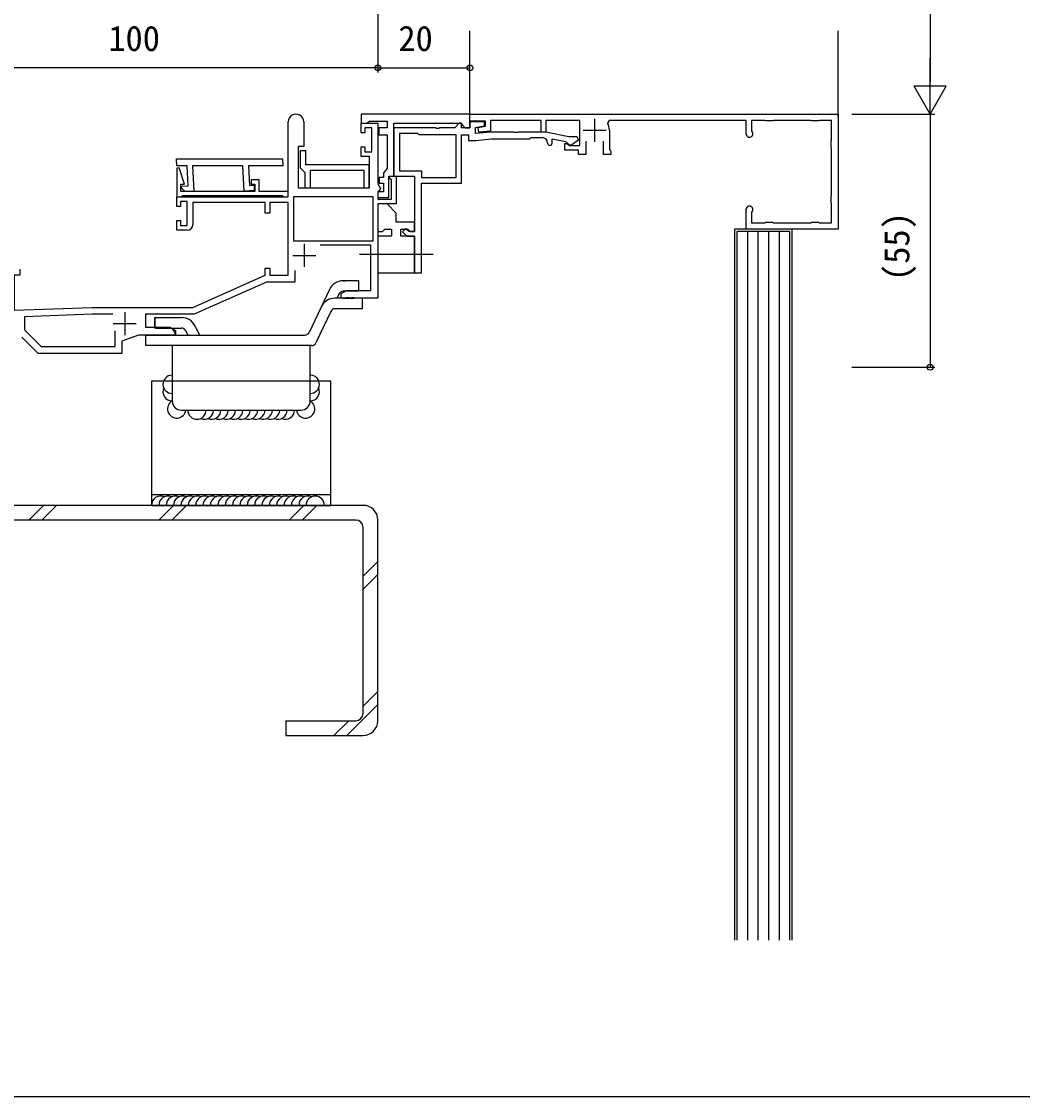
# Model space of a CAD drawing. Units: millimetres, scale not verified. Extents: x -438 to 438, y -233 to 230.
# Drawn here: x -277.3 to -59.8, y -232.9 to 0.7 of the extents above; entities that cross this region are included whole.
import ezdxf
from ezdxf.enums import TextEntityAlignment as Align

# ---------------------------------------------------------------- set-up
doc = ezdxf.new("R2010")
doc.units = ezdxf.units.MM
doc.header["$LTSCALE"] = 2
for name, color, linetype in [('0-3_YKK_11E', 7, 'Continuous'), ('0-4_YKK_12', 2, 'Continuous'), ('0-5_YKK_13', 4, 'Continuous'), ('0-6_YKK_D', 6, 'Continuous'), ('0-7_YKK_ZWAK', 7, 'Continuous'), ('0-8_YSS_K', 3, 'Continuous')]:
    doc.layers.add(name, color=color, linetype=linetype)
doc.styles.add('ＭＳ ゴシック', font='')
doc.styles.get('ＭＳ ゴシック').set_extended_font_data('MS Gothic')

msp = doc.modelspace()

# ---------------------------------------------------------------- linework, layer by layer
at = {"layer": '0-3_YKK_11E'}
for p, q in [((-152.8, -20.413), (-152.8, -25.413)), ((-155.3, -22.913), (-150.3, -22.913)), ((-215.9, -47.613), (-215.9, -52.613)), ((-218.4, -50.113), (-213.4, -50.113)), ((-191.9, -53.913), (-190.4, -53.913)), ((-254.9, -62.413), (-254.9, -67.413)), ((-257.4, -64.913), (-252.4, -64.913))]:
    msp.add_line(p, q, dxfattribs=at)
for points in [[(-179.9, -19.413), (-203.5, -19.413), (-203.5, -21.413), (-202.296, -21.413), (-202, -21.163), (-201.704, -20.913), (-197.9, -20.913), (-197.9, -22.413), (-199.7, -22.413), (-199.7, -23.913), (-197.9, -23.913), (-197.9, -31.231), (-198.3, -31.721), (-198.7, -32.211), (-198.7, -33.213), (-199.6, -33.213), (-199.6, -34.413), (-198.7, -34.413), (-198.7, -36.313), (-199.9, -36.313), (-199.9, -37.513), (-197.5, -37.513), (-197.5, -32.913), (-196.4, -32.913), (-196.4, -21.413), (-181.9, -21.413), (-181.4, -21.913), (-180.9, -22.413), (-179.9, -22.413)], [(-182.9, -33.213), (-182.9, -23.913), (-190.9, -23.913), (-191.2, -23.613), (-195.2, -23.613), (-195.2, -31.713), (-190.4, -31.713), (-190.4, -33.213)], [(-201.75, -30.413), (-215.55, -30.413), (-215.55, -27.413), (-216.75, -27.413), (-216.75, -31.113), (-216.25, -31.613), (-215.75, -32.113), (-215.75, -35.413), (-214.55, -35.413), (-214.55, -31.613), (-202.95, -31.613), (-202.95, -35.413), (-201.75, -35.413)], [(-243.626, -29.113), (-220.594, -29.113), (-220.516, -30.613), (-228.026, -30.613), (-227.802, -34.898), (-226.803, -34.846), (-226.74, -36.044), (-228.937, -36.159), (-229.228, -30.613), (-240.143, -30.613), (-239.854, -36.131), (-241.775, -36.231), (-242.629, -35.463), (-242.489, -35.067), (-241.115, -34.995), (-241.344, -30.613), (-243.547, -30.613)], [(-242.3, -37.113), (-220.7, -37.113), (-220.4, -37.413), (-219.4, -37.413), (-219.4, -36.213), (-225.7, -36.213), (-225.7, -33.713), (-227.4, -33.713), (-227.4, -34.613), (-226.6, -34.613), (-226.6, -36.213), (-242.7, -36.213), (-242.7, -34.613), (-241.879, -34.613), (-243.099, -31.075), (-243.6, -31.159), (-243.6, -37.413), (-242.6, -37.413)], [(-218.2, -46.913), (-200.9, -46.913), (-200.9, -37.413), (-218.2, -37.413)]]:
    msp.add_lwpolyline(points, close=True, dxfattribs=at)
for points in [[(-162, -25.713), (-162, -24.817), (-159.143, -25.388), (-158.403, -26.018), (-157.95, -26.159), (-156.332, -25.026), (-156.557, -24.313), (-158.4, -24.313), (-163.4, -23.313), (-169.441, -23.313), (-169.625, -23.433), (-170.175, -23.433), (-170.358, -23.313), (-175.271, -23.313), (-178.7, -23.613), (-178.7, -22.313), (-176.7, -21.961), (-176.7, -21.113), (-179.153, -21.113), (-179.376, -21.013), (-179.9, -21.213), (-179.9, -22.413), (-181.7, -22.413), (-181.7, -21.413), (-182.2, -21.413), (-183.2, -22.413), (-186.441, -22.413), (-186.625, -22.533), (-187.175, -22.533), (-187.358, -22.413), (-196.4, -22.413), (-196.4, -32.913), (-191.9, -32.913), (-191.9, -44.913), (-193.2, -44.913), (-193.817, -44.296), (-194.524, -45.003), (-193.614, -45.913), (-191.9, -45.913), (-191.9, -53.913)], [(-154.7, -25.311), (-154.7, -28.213), (-156.3, -28.213), (-156.3, -27.213), (-159.3, -27.213), (-159.3, -25.813), (-158.8, -25.813), (-158.517, -26.013), (-158.234, -26.213), (-156, -26.213), (-156, -20.813), (-163.4, -20.813), (-163.4, -23.313), (-164.4, -23.313), (-164.4, -20.813), (-175.4, -20.813), (-175.4, -23.088), (-177.978, -23.313), (-178.108, -22.325), (-176.5, -22.041), (-176.5, -20.913), (-179.9, -20.913), (-179.9, -19.413), (-99.9, -19.413), (-99.9, -44.413), (-119.9, -44.413), (-119.9, -40.163)], [(-119.9, -23.663), (-119.9, -20.813), (-149.626, -20.813), (-149.979, -21.402)], [(-118.614, -40.688), (-118.7, -40.898), (-118.7, -43.013), (-115.838, -43.013), (-115.621, -42.921), (-114.178, -42.921), (-113.962, -43.013), (-105.838, -43.013), (-105.621, -42.921), (-104.178, -42.921), (-103.962, -43.013), (-101.3, -43.013), (-101.3, -38.851), (-101.392, -38.635), (-101.392, -37.192), (-101.3, -36.975), (-101.3, -26.851), (-101.392, -26.635), (-101.392, -25.192), (-101.3, -24.975), (-101.3, -20.813), (-103.962, -20.813), (-104.178, -20.905), (-105.621, -20.905), (-105.838, -20.813), (-113.962, -20.813), (-114.178, -20.905), (-115.621, -20.905), (-115.838, -20.813), (-118.7, -20.813), (-118.7, -22.928), (-118.614, -23.138)], [(-241.3, -44.613), (-243.6, -44.613), (-243.6, -42.513), (-242.8, -42.513), (-242.8, -43.613), (-241.3, -43.613), (-241.3, -38.413), (-242.8, -38.413), (-242.8, -39.513), (-243.6, -39.513), (-243.6, -37.413), (-219.4, -37.413), (-219.4, -21.113)], [(-216, -21.113), (-216, -26.413), (-217.2, -26.413), (-217.2, -35.413), (-201.7, -35.413), (-201.7, -28.613), (-203.5, -28.613), (-203.5, -26.513), (-202.7, -26.513), (-202.7, -27.613), (-201.2, -27.613), (-201.2, -22.413), (-202.7, -22.413), (-202.7, -23.513), (-203.5, -23.513), (-203.5, -21.413), (-199.9, -21.413), (-199.9, -34.594), (-199.34, -35.563), (-199.6, -36.013), (-199.9, -36.313), (-199.9, -37.913), (-196.9, -37.913), (-196.9, -33.675), (-197.44, -33.363), (-197.319, -32.913), (-195.9, -32.913), (-195.9, -38.913), (-199.9, -38.913), (-199.9, -59.413), (-204.941, -59.413), (-205.125, -59.293), (-205.675, -59.293), (-205.858, -59.413), (-205.941, -59.413), (-206.125, -59.293), (-206.675, -59.293), (-206.858, -59.413), (-207.9, -59.413), (-207.9, -58.413)], [(-149.6, -22.913), (-149.6, -26.994), (-149.45, -27.253), (-149.3, -27.513), (-149.3, -28.213), (-150.9, -28.213), (-150.9, -25.311)], [(-190.4, -53.913), (-190.4, -34.413), (-181.7, -34.413), (-181.7, -23.913), (-180.2, -23.913), (-180.2, -25.113), (-178.634, -25.113), (-175.205, -24.813), (-166.9, -24.813), (-166.6, -24.513), (-164.2, -24.513)], [(-277.7, -53.113), (-277.7, -54.413), (-278.9, -54.413), (-278.9, -62.005), (-261.963, -61.413), (-240.1, -61.413), (-224.4, -54.413), (-224.4, -52.913), (-223.4, -52.913), (-223.4, -54.413), (-219.4, -54.413), (-219.4, -38.613), (-223.4, -38.613), (-223.4, -40.913), (-224.4, -40.913), (-224.4, -38.613), (-240.1, -38.613), (-240.1, -43.413)], [(-207.9, -58.413), (-206.687, -57.713), (-201.4, -57.713), (-201.4, -47.913), (-212.408, -47.913)], [(-217.9, -53.386), (-217.9, -55.913), (-224.08, -55.913), (-239.78, -62.913), (-250.4, -62.913), (-250.4, -65.713), (-245.112, -65.713), (-243.9, -66.413), (-243.9, -67.413), (-251.9, -67.413), (-255.5, -68.723), (-255.5, -71.413), (-273.7, -71.413), (-277.253, -67.86)], [(-257.498, -62.913), (-261.937, -62.913), (-276.7, -63.429), (-276.7, -66.292), (-273.078, -69.913), (-257, -69.913), (-257, -66.463)]]:
    msp.add_lwpolyline(points, dxfattribs=at)
for centre, radius, start, end in [((-217.7, -21.113), 1.7, 359.99999, 180.00001), ((-152.8, -22.913), 3.2, 359.99999, 28.17862), ((-119.15, -23.663), 0.75, 180.00002, 44.41533), ((-164.2, -25.713), 1.2, 0.00001, 89.99999), ((-162.5, -25.713), 0.5, 179.99999, 0.00001), ((-119.15, -40.163), 0.75, 315.58467, 179.99998), ((-241.3, -43.413), 1.2, 270.00001, 359.99999)]:
    msp.add_arc(centre, radius, start, end, dxfattribs=at)
at = {"layer": '0-4_YKK_12'}
for p, q in [((-179.9, -19.898), (-179.9, -1.313)), ((-99.9, -19.913), (-99.9, -1.313))]:
    msp.add_line(p, q, dxfattribs=at)
at = {"layer": '0-5_YKK_13'}
for p, q in [((-187.9, -49.913), (-203.9, -49.913)), ((-210.418, -57.501), (-214.841, -66.841)), ((-204.051, -57.913), (-207.436, -57.913)), ((-203.219, -59.413), (-209.235, -59.413)), ((-208.339, -58.485), (-208.779, -59.413)), ((-207.422, -59.413), (-205.055, -59.413)), ((-206.767, -59.413), (-205.682, -59.413)), ((-203.219, -61.713), (-203.219, -59.413)), ((-210.139, -62.285), (-213.385, -69.141)), ((-203.219, -61.713), (-209.235, -61.713)), ((-248.351, -63.613), (-248.351, -65.913)), ((-250.319, -67.413), (-215.745, -67.413)), ((-250.319, -69.713), (-250.319, -67.413)), ((-245.145, -65.913), (-248.351, -65.913)), ((-248.129, -65.913), (-242.553, -65.913)), ((-244.239, -66.491), (-243.808, -67.413)), ((-241.647, -66.491), (-241.216, -67.413)), ((-239.562, -65.519), (-238.679, -67.413)), ((-238.061, -67.413), (-236.621, -67.413)), ((-214.289, -69.713), (-250.319, -69.713)), ((-244.589, -69.713), (-244.589, -81.713)), ((-214.589, -81.713), (-214.589, -69.713)), ((-210.089, -102.113), (-249.089, -102.113))]:
    msp.add_line(p, q, dxfattribs=at)
for points in [[(-199.9, -45.913), (-199.9, -53.913), (-191.9, -53.913), (-191.9, -45.913), (-194.9, -45.913), (-194.9, -44.413), (-193.4, -44.413), (-192.9, -44.913), (-191.9, -44.913), (-191.9, -42.913), (-195.9, -42.913), (-195.9, -40.913), (-197.9, -38.913), (-199.9, -38.913), (-199.9, -44.913), (-198.9, -44.913), (-198.4, -44.413), (-196.9, -44.413), (-196.9, -45.913)], [(-210.089, -77.413), (-249.089, -77.413), (-249.089, -104.413), (-210.089, -104.413)]]:
    msp.add_lwpolyline(points, close=True, dxfattribs=at)
for points in [[(-204.051, -57.913), (-204.051, -55.613), (-207.436, -55.613), (-207.02, -55.613)], [(-248.351, -65.913), (-248.351, -63.613), (-242.553, -63.613)], [(-242.589, -83.713), (-226, -83.713), (-216.589, -83.713)]]:
    msp.add_lwpolyline(points, dxfattribs=at)
for centre, radius, start, end in [((-207.436, -58.913), 3.3, 90, 154.66239), ((-207.436, -58.913), 1, 90, 154.66239), ((-209.235, -62.713), 3.3, 90, 154.66239), ((-209.235, -62.713), 1, 90, 154.66239), ((-242.553, -66.913), 3.3, 25, 90), ((-245.145, -66.913), 1, 25, 90), ((-242.553, -66.913), 1, 25, 90), ((-215.745, -66.413), 1, 270, 334.66239), ((-214.289, -68.713), 1, 270, 334.66239), ((-242.589, -81.713), 2, 180, 270), ((-216.589, -81.713), 2, 270, 0)]:
    msp.add_arc(centre, radius, start, end, dxfattribs=at)
at = {"layer": '0-6_YKK_D'}
for p, q in [((-79.9, 23.645), (-79.9, -12.413)), ((-199.9, 9.645), (-199.9, -10.355)), ((-199.9, 9.634), (-199.9, -10.355)), ((-79.9, -19.413), (-79.9, -7.289)), ((-199.9, -9.355), (-179.9, -9.355)), ((-79.9, -19.413), (-83.4, -13.351)), ((-76.4, -13.351), (-83.4, -13.351)), ((-79.9, -19.413), (-76.4, -13.351)), ((-96.9, -19.413), (-78.9, -19.413)), ((-96.9, -19.413), (-78.9, -19.413)), ((-79.9, -19.413), (-79.9, -74.413)), ((-96.9, -74.413), (-78.9, -74.413))]:
    msp.add_line(p, q, dxfattribs=at)
msp.add_lwpolyline([(-199.9, -9.355), (-299.9, -9.355), (-351.9, -9.355)], dxfattribs=at)
for centre in [(-199.9, -9.355), (-199.9, -9.355), (-179.9, -9.355), (-79.9, -74.413)]:
    msp.add_circle(centre, 0.637, dxfattribs=at)
at = {"layer": '0-7_YKK_ZWAK'}
msp.add_lwpolyline([(-436.9, -232.855), (438.1, -232.855), (438.1, 195.645)], dxfattribs=at)
at = {"layer": '0-8_YSS_K'}
for p, q in [((-119.602, -44.913), (-119.602, -198.855)), ((-117.302, -44.913), (-117.302, -198.855)), ((-115.002, -44.913), (-115.002, -198.855)), ((-112.702, -44.913), (-112.702, -198.855)), ((-203.1, -104.413), (-296.7, -104.413)), ((-275.769, -107.613), (-272.569, -104.413)), ((-269.741, -104.413), (-272.941, -107.613)), ((-247.485, -107.613), (-244.285, -104.413)), ((-241.457, -104.413), (-244.657, -107.613)), ((-216.001, -104.413), (-219.201, -107.613)), ((-213.173, -104.413), (-216.373, -107.613)), ((-204.7, -107.613), (-295.1, -107.613)), ((-203.1, -149.613), (-203.1, -109.213)), ((-199.9, -151.213), (-199.9, -107.613)), ((-199.9, -116.597), (-203.1, -119.797)), ((-199.9, -119.425), (-203.1, -122.625)), ((-203.1, -148.081), (-199.9, -144.881)), ((-199.9, -147.709), (-206.604, -154.413)), ((-219.9, -151.213), (-204.7, -151.213)), ((-209.432, -154.413), (-206.232, -151.213))]:
    msp.add_line(p, q, dxfattribs=at)
for points in [[(-109.902, -198.855), (-109.902, -44.413), (-122.402, -44.413), (-122.402, -198.855)], [(-110.402, -198.855), (-110.402, -44.913), (-121.902, -44.913), (-121.902, -198.855)], [(-219.9, -151.213), (-219.9, -154.413), (-203.1, -154.413)]]:
    msp.add_lwpolyline(points, dxfattribs=at)
for centre, radius, start, end in [((-244.589, -78.113), 2, 92.78471, 270), ((-214.589, -78.113), 2, 270, 85.59228), ((-244.589, -79.713), 2, 156.42182, 270), ((-214.589, -79.713), 2, 270, 23.57818), ((-243.589, -83.445), 2, 120, 352.30067), ((-215.589, -83.445), 2, 187.69933, 60), ((-239.219, -83.713), 2, 180, 0), ((-237.619, -83.713), 2, 246.42182, 0), ((-236.019, -83.713), 2, 246.42182, 0), ((-234.419, -83.713), 2, 246.42182, 0), ((-232.819, -83.713), 2, 246.42182, 0), ((-231.219, -83.713), 2, 246.42182, 0), ((-229.619, -83.713), 2, 246.42182, 0), ((-228.019, -83.713), 2, 246.42182, 0), ((-226.419, -83.713), 2, 246.42182, 0), ((-224.819, -83.713), 2, 246.42182, 0), ((-223.219, -83.713), 2, 246.42182, 0), ((-221.619, -83.713), 2, 246.42182, 0), ((-220.019, -83.713), 2, 246.42182, 0), ((-247.089, -104.413), 2, 66.42182, 180), ((-245.489, -104.413), 2, 66.42182, 180), ((-243.889, -104.413), 2, 66.42182, 180), ((-242.289, -104.413), 2, 66.42182, 180), ((-240.689, -104.413), 2, 66.42182, 180), ((-239.089, -104.413), 2, 66.42182, 180), ((-237.489, -104.413), 2, 66.42182, 180), ((-235.889, -104.413), 2, 66.42182, 180), ((-234.289, -104.413), 2, 66.42182, 180), ((-232.689, -104.413), 2, 66.42182, 180), ((-231.089, -104.413), 2, 66.42182, 180), ((-229.489, -104.413), 2, 66.42182, 180), ((-227.889, -104.413), 2, 66.42182, 180), ((-226.289, -104.413), 2, 66.42182, 180), ((-224.689, -104.413), 2, 66.42182, 180), ((-223.089, -104.413), 2, 66.42182, 180), ((-221.489, -104.413), 2, 66.42182, 180), ((-219.889, -104.413), 2, 66.42182, 180), ((-218.289, -104.413), 2, 66.42182, 180), ((-216.689, -104.413), 2, 66.42182, 180), ((-215.089, -104.413), 2, 66.42182, 180), ((-213.489, -104.413), 2, 0, 180), ((-203.1, -107.613), 3.2, 0, 90), ((-204.7, -109.213), 1.6, 0, 90), ((-204.7, -149.613), 1.6, 270, 0), ((-203.1, -151.213), 3.2, 270, 0)]:
    msp.add_arc(centre, radius, start, end, dxfattribs=at)

# ---------------------------------------------------------------- texts
at = {"layer": '0-6_YKK_D', "style": 'ＭＳ ゴシック'}
for s, p in [('100', (-258.465, -7.355)), ('20', (-195.44, -7.355))]:
    msp.add_text(s, height=5.499, dxfattribs=at).set_placement(p, align=Align.BOTTOM_LEFT)
msp.add_text('(55)', height=5.499, rotation=90, dxfattribs=at).set_placement((-82.752, -55.67), align=Align.BOTTOM_LEFT)

doc.saveas('drawing.dxf')
